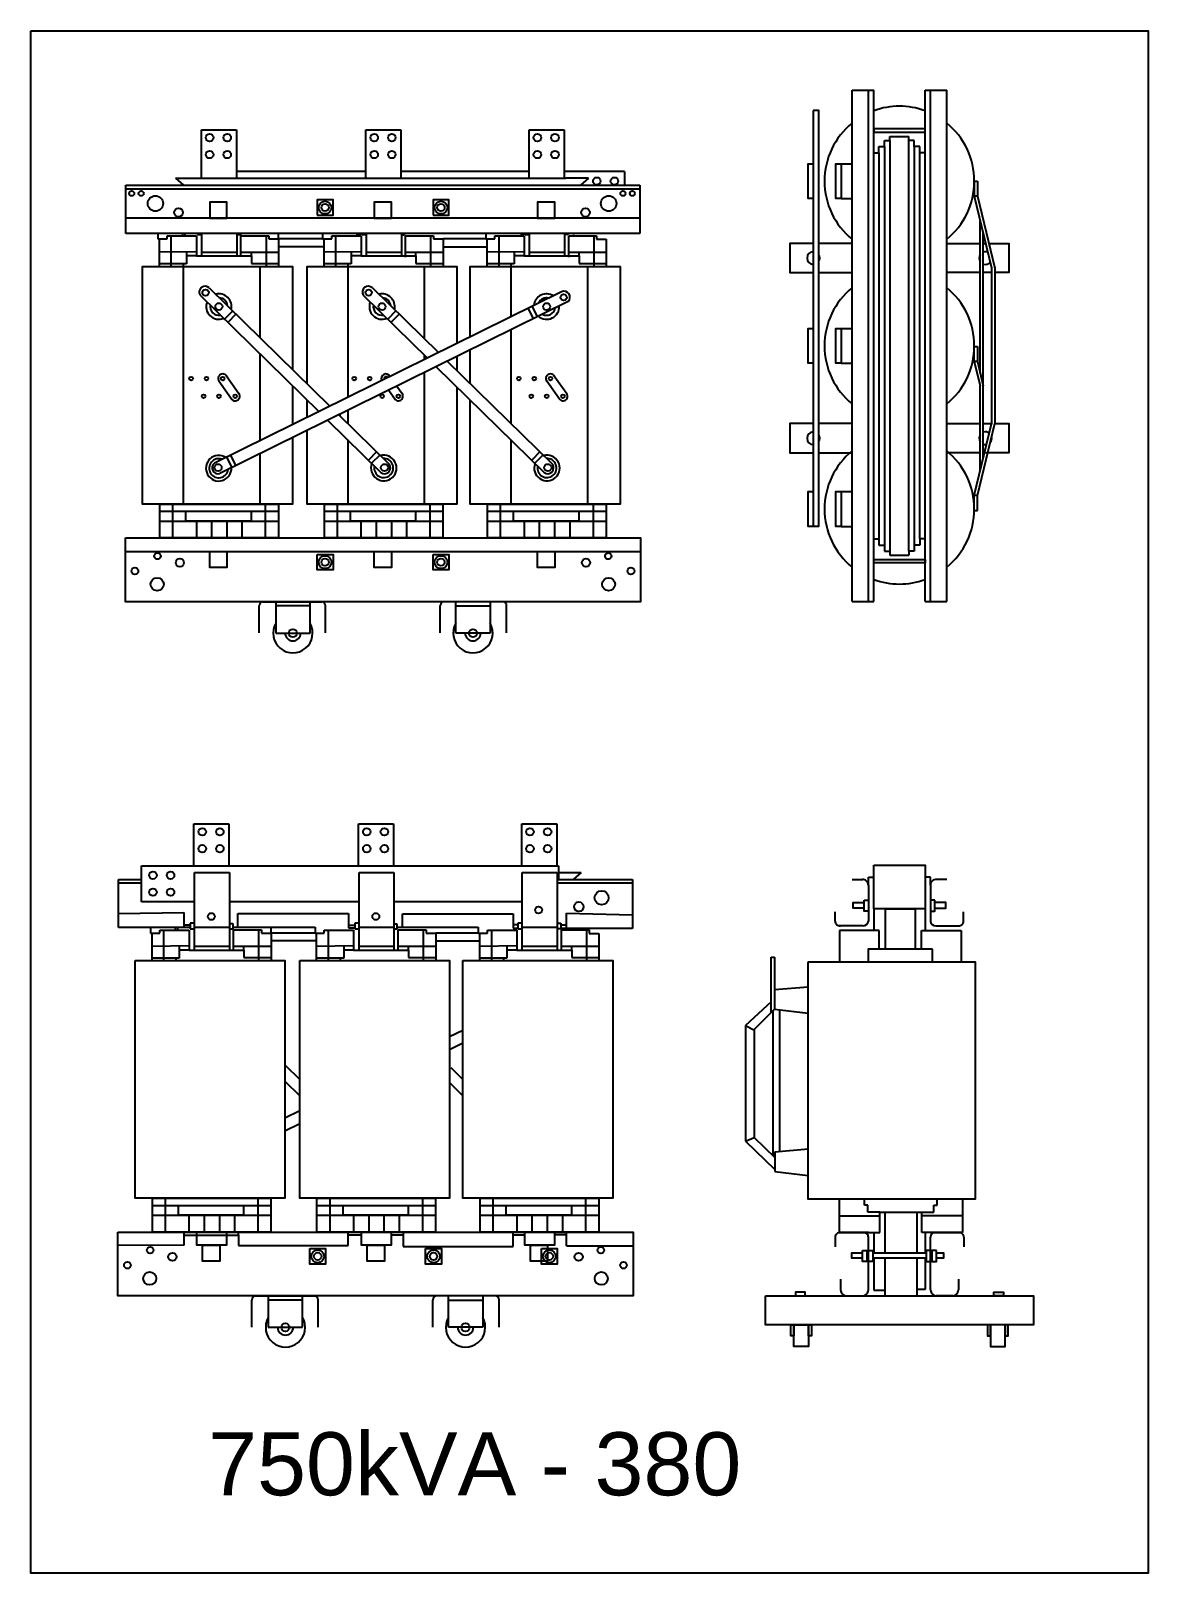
# Model space of a CAD drawing. Header units: millimetres. Extents: x 18098 to 54149, y 8095 to 18524.
# Drawn here: x 40223 to 43332, y 8822 to 13110 of the extents above; entities that cross this region are included whole.
import ezdxf

# ---------------------------------------------------------------- set-up
doc = ezdxf.new("R2010")
doc.units = ezdxf.units.MM
for name, color, linetype in [('BOBINA', 2, 'Continuous'), ('CULATRA', 1, 'Continuous'), ('DETALHE', 3, 'Continuous'), ('L1', 1, 'Continuous'), ('L2', 2, 'Continuous')]:
    doc.layers.add(name, color=color, linetype=linetype)
doc.styles.get("Standard").update_dxf_attribs({"font": 'arial.ttf'})

msp = doc.modelspace()

# ---------------------------------------------------------------- linework, layer by layer
at = {"layer": 'BOBINA'}
for points in [[(40950.7, 11979), (40950.7, 11794), (40534, 11794), (40534, 12455.1), (40950.7, 12455.1), (40950.7, 12168.8)], [(40991.8, 12128.6), (40991.8, 12455.1), (41408.6, 12455.1), (41408.6, 12240.9)], [(41445.8, 12259.2), (41445.8, 12455.1), (41862.6, 12455.1), (41862.6, 11794), (41445.8, 11794), (41445.8, 11980.9)], [(41445.8, 12128.6), (41445.8, 12223.2)], [(41408.6, 12204.8), (41408.6, 12165)], [(40950.7, 12123.5), (40950.7, 12079.4)], [(41408.6, 12119.7), (41408.6, 11999.2)], [(40950.7, 12079.4), (40950.7, 12015.1)], [(40991.8, 12035.3), (40991.8, 12083.2)], [(41445.8, 11980.9), (41445.8, 12083.2)], [(41408.6, 11999.2), (41408.6, 11794), (40991.8, 11794), (40991.8, 11999.2)]]:
    msp.add_lwpolyline(points, dxfattribs=at)
for points in [[(40513.4, 10525), (40930.2, 10525), (40930.2, 9863.9), (40513.4, 9863.9)], [(40971.3, 10525), (41388, 10525), (41388, 9863.9), (40971.3, 9863.9)], [(41425.2, 10525), (41842, 10525), (41842, 9863.9), (41425.2, 9863.9)], [(42385.4, 10521.4), (42850, 10521.4), (42850, 9861.6), (42385.4, 9861.6)]]:
    msp.add_lwpolyline(points, close=True, dxfattribs=at)
at = {"layer": 'CULATRA'}
for p, q in [((40625.8, 12700.4), (40648, 12680.7)), ((41155.5, 12718.6), (40794.9, 12718.6)), ((41609.5, 12718.6), (41252.8, 12718.6)), ((41874.3, 12718.6), (41706.8, 12718.6)), ((41774.6, 12700.4), (41711.9, 12700.4)), ((41774.6, 12700.4), (41752.4, 12680.7)), ((41874.3, 12718.6), (41874.3, 12680.7)), ((40487.5, 12547), (40487.5, 12680.7)), ((40487.5, 12680.7), (41917.5, 12680.7)), ((40487.5, 12671), (41917.5, 12671)), ((41917.5, 12680.7), (41917.5, 12547)), ((41917.5, 12589), (40487.5, 12589)), ((41917.5, 12547), (40487.5, 12547)), ((40576.8, 12547), (40576.8, 12531.4)), ((40576.8, 12531.4), (40580.9, 12531.4)), ((40645.2, 12547), (40645.2, 12539.9)), ((40652, 12547), (40652, 12539.9)), ((40687, 12547), (40687, 12543.4)), ((40687, 12543.4), (40699, 12543.4)), ((40806.1, 12542.8), (40796.1, 12542.8)), ((40806.1, 12547), (40806.1, 12542.8)), ((40912.2, 12531.4), (40912.2, 12548)), ((41034.7, 12531.4), (40912.2, 12531.4)), ((41034.7, 12547), (41034.7, 12531.4)), ((41034.7, 12531.4), (41038.8, 12531.4)), ((41127.8, 12547), (41127.8, 12546.1)), ((41127.8, 12546.1), (41144.8, 12546.1)), ((41144.8, 12547), (41144.8, 12543.4)), ((41144.8, 12543.4), (41156.8, 12543.4)), ((41261.6, 12542.4), (41254, 12542.4)), ((41261.6, 12547), (41261.6, 12542.4)), ((41488.6, 12531.4), (41370, 12531.4)), ((41488.6, 12548), (41488.6, 12531.4)), ((41488.6, 12531.4), (41492.8, 12531.4)), ((41585.4, 12547), (41585.4, 12545.5)), ((41585.4, 12545.5), (41598.8, 12545.5)), ((41598.8, 12547), (41598.8, 12543.4)), ((41598.8, 12543.4), (41610.8, 12543.4)), ((41718.3, 12543.7), (41708, 12543.7)), ((41718.3, 12547), (41718.3, 12543.7)), ((41733.8, 12544), (41733.8, 12547)), ((40912.2, 12510.8), (41038.8, 12510.8)), ((41370, 12509.8), (41492.8, 12509.8)), ((40646.8, 12455.1), (40646.8, 11794)), ((40859.8, 12455.1), (40859.8, 12257.8)), ((41104.7, 12455.1), (41104.7, 12149.1)), ((41317.7, 12455.1), (41317.7, 12254.1)), ((41558.7, 12455.1), (41558.7, 12314.9)), ((41771.7, 12455.1), (41771.7, 11794)), ((40719.4, 12395.3), (41055.1, 12066.6)), ((41173.4, 12395.3), (41357.1, 12215.5)), ((40693.8, 12375.1), (41024.3, 12051.4)), ((41699.6, 12384.4), (40734.3, 11908.3)), ((41717.7, 12357.2), (40749.3, 11879.6)), ((41147.8, 12375.1), (41326.3, 12200.3)), ((40784.8, 12331.3), (40762.2, 12308.2)), ((40793.6, 12322.7), (40771, 12299.5)), ((41238.8, 12331.3), (41216.2, 12308.2)), ((41247.6, 12322.7), (41225, 12299.5)), ((41606.5, 12338.4), (41620.9, 12309.4)), ((41617.6, 12343.9), (41631.9, 12314.9)), ((41558.7, 12278.8), (41558.7, 12018)), ((40859.8, 12212.5), (40859.8, 11990.4)), ((41317.7, 12208.7), (41317.7, 12196.1)), ((41381.6, 12191.5), (41674.3, 11904.8)), ((40766.1, 12152.1), (40802, 12101.6)), ((41104.7, 12149.1), (41104.7, 12091)), ((41220.1, 12152.1), (41222.3, 12149)), ((41317.7, 12160), (41317.7, 11994.2)), ((41350.8, 12176.3), (41651.2, 11882.1)), ((41678, 12152.1), (41713.9, 12101.6)), ((40781.8, 12086), (40746.5, 12135.9)), ((41235.8, 12086), (41218.2, 12110.9)), ((41241.3, 12122.3), (41256, 12101.6)), ((41693.7, 12086), (41658.3, 12135.9)), ((41104.7, 12054.9), (41104.7, 12018)), ((41048.9, 12027.4), (41197.2, 11882.1)), ((41079.6, 12042.5), (41220.3, 11904.8)), ((41082.7, 12044.1), (41082.7, 12039.5)), ((40859.8, 11990.4), (40859.8, 11970.2)), ((41104.7, 11972.7), (41104.7, 11794)), ((41317.7, 11994.2), (41317.7, 11794)), ((41558.7, 11972.7), (41558.7, 11925.2)), ((40767.5, 11924.9), (40781.9, 11895.9)), ((40778.3, 11930.2), (40792.7, 11901.3)), ((40859.8, 11934.1), (40859.8, 11794)), ((41185.2, 11939.1), (41162.6, 11916)), ((41193.8, 11930.7), (41171.2, 11907.6)), ((41558.7, 11925.2), (41558.7, 11794)), ((41639.2, 11939.1), (41616.6, 11916)), ((41647.8, 11930.7), (41625.2, 11907.6)), ((40486.1, 11662.5), (41919.1, 11662.5)), ((40904.3, 11522.8), (40904.3, 11435.4)), ((40999.8, 11510.9), (40904.3, 11510.9)), ((40999.8, 11435.4), (40999.8, 11522.8)), ((41405.4, 11435.4), (41405.4, 11522.8)), ((41405.4, 11510.9), (41500.8, 11510.9)), ((41500.8, 11522.8), (41500.8, 11435.4)), ((40904.3, 11435.4), (40999.8, 11435.4)), ((41500.8, 11435.4), (41405.4, 11435.4)), ((41691.4, 10788.5), (41691.4, 10750.6)), ((41691.4, 10770.2), (41754, 10770.2)), ((41754, 10770.2), (41731.8, 10750.6)), ((40467, 10616.9), (40467, 10750.6)), ((40467, 10750.6), (40530.9, 10750.6)), ((40467, 10740.8), (40530.9, 10740.8)), ((41687.4, 10750.6), (41896.9, 10750.6)), ((41687.4, 10740.8), (41896.9, 10740.8)), ((41896.9, 10750.6), (41896.9, 10613.8)), ((40775.6, 10689.6), (41136.3, 10689.6)), ((41233.4, 10689.6), (41590.3, 10689.6)), ((40467, 10655.7), (40649, 10658.9)), ((40649, 10658.9), (40649, 10616.9)), ((40799.1, 10617.9), (40799.1, 10655.8)), ((40799.1, 10655.8), (41107.2, 10655.8)), ((41107.2, 10655.8), (41107.2, 10616)), ((41257.2, 10617.9), (41257.2, 10655.4)), ((41257.2, 10655.4), (41564.8, 10655.4)), ((41564.8, 10655.4), (41564.8, 10615.4)), ((41713.2, 10613.8), (41713.2, 10657)), ((41713.2, 10657), (41896.9, 10652.6)), ((40666.4, 10616.9), (40467, 10616.9)), ((40556.2, 10616.9), (40556.2, 10601.3)), ((40556.2, 10601.3), (40560.4, 10601.3)), ((40624.6, 10616.9), (40624.6, 10609.8)), ((40631.5, 10616.9), (40631.5, 10609.8)), ((40649, 10623.9), (40666.4, 10623.9)), ((40678.4, 10629.1), (40666.4, 10629.1)), ((40666.4, 10629.1), (40666.4, 10613.3)), ((40666.4, 10613.3), (40678.4, 10613.3)), ((40775.6, 10627.7), (40785.5, 10627.7)), ((40785.5, 10612.7), (40775.6, 10612.7)), ((40785.5, 10627.7), (40785.5, 10612.7)), ((40785.5, 10617.9), (41014.1, 10617.9)), ((40891.6, 10601.3), (40891.6, 10617.9)), ((41014.1, 10601.3), (40891.6, 10601.3)), ((41014.1, 10617.9), (41014.1, 10601.3)), ((41014.1, 10601.3), (41018.2, 10601.3)), ((41107.2, 10623.8), (41124.3, 10623.8)), ((41107.2, 10616), (41124.3, 10616)), ((41136.3, 10629.1), (41124.3, 10629.1)), ((41124.3, 10629.1), (41124.3, 10613.3)), ((41124.3, 10613.3), (41136.3, 10613.3)), ((41233.4, 10627.2), (41241, 10627.2)), ((41241, 10612.3), (41233.4, 10612.3)), ((41241, 10627.2), (41241, 10612.3)), ((41241, 10617.9), (41468.1, 10617.9)), ((41468.1, 10601.3), (41349.5, 10601.3)), ((41468.1, 10617.9), (41468.1, 10601.3)), ((41468.1, 10601.3), (41472.2, 10601.3)), ((41578.3, 10624.4), (41564.8, 10624.4)), ((41564.8, 10615.4), (41578.3, 10615.4)), ((41590.3, 10629.1), (41578.3, 10629.1)), ((41578.3, 10629.1), (41578.3, 10613.3)), ((41578.3, 10613.3), (41590.3, 10613.3)), ((41687.4, 10628.7), (41697.7, 10628.7)), ((41697.7, 10613.6), (41687.4, 10613.6)), ((41697.7, 10628.7), (41697.7, 10613.6)), ((41697.7, 10624), (41713.2, 10624)), ((41896.9, 10613.8), (41698.5, 10613.8)), ((40891.6, 10580.7), (41018.2, 10580.7)), ((41349.5, 10579.7), (41472.2, 10579.7)), ((42471.7, 9861.6), (42471.7, 9768.6)), ((42542.3, 9845.2), (42542.3, 9861.6)), ((42551.4, 9845.2), (42542.3, 9845.2)), ((42551.4, 9825.8), (42551.4, 9845.2)), ((42585.2, 9825.8), (42551.4, 9825.8)), ((42585.2, 9768.6), (42585.2, 9825.8)), ((42585.2, 9825.8), (42701.6, 9825.8)), ((42598.6, 9825.8), (42598.6, 9712.1)), ((42687.9, 9825.8), (42687.9, 9712.1)), ((42701.6, 9768.6), (42701.6, 9825.8)), ((42701.6, 9825.8), (42735.4, 9825.8)), ((42735.4, 9825.8), (42735.4, 9845.2)), ((42735.4, 9845.2), (42744.5, 9845.2)), ((42744.5, 9845.2), (42744.5, 9861.6)), ((42815.1, 9861.6), (42815.1, 9768.6)), ((42471.7, 9815.1), (42585.2, 9815.1)), ((42815.1, 9815.1), (42701.6, 9815.1)), ((40649.7, 9734.1), (40649.7, 9769.9)), ((40649.7, 9761.9), (40685.3, 9761.9)), ((40685.3, 9761.9), (40800.7, 9761.9)), ((40800.7, 9761.9), (40800.7, 9769.9)), ((40800.7, 9761.9), (40800.7, 9733)), ((41106.4, 9733), (41106.4, 9769.9)), ((41106.4, 9762.3), (41143.2, 9762.3)), ((41225.6, 9762.7), (41258.6, 9762.7)), ((41258.6, 9769.9), (41258.6, 9729.7)), ((41565.4, 9729.7), (41565.4, 9769.9)), ((41565.4, 9762.1), (41597.2, 9762.1)), ((41679.6, 9762.9), (41713.5, 9762.9)), ((41713.5, 9731.4), (41713.5, 9769.9)), ((42568.8, 9768.6), (42568.8, 9712.1)), ((42712.4, 9712.1), (42712.4, 9768.6)), ((40649.7, 9734.1), (40465.5, 9732.4)), ((40800.7, 9733), (41106.4, 9733)), ((41258.6, 9729.7), (41565.4, 9729.7)), ((41713.5, 9731.4), (41898.6, 9731.4)), ((42568.8, 9697.2), (42568.8, 9608.5)), ((42598.6, 9697.2), (42598.6, 9593.1)), ((42687.9, 9697.2), (42687.9, 9593.1)), ((42712.4, 9611), (42712.4, 9697.2)), ((42568.8, 9608.5), (42598.6, 9608.5)), ((42687.9, 9611), (42712.4, 9611)), ((40883.8, 9592.7), (40883.8, 9505.3)), ((40979.3, 9580.8), (40883.8, 9580.8)), ((40979.3, 9505.3), (40979.3, 9592.7)), ((41384.8, 9505.3), (41384.8, 9592.7)), ((41384.8, 9580.8), (41480.3, 9580.8)), ((41480.3, 9592.7), (41480.3, 9505.3)), ((40883.8, 9505.3), (40979.3, 9505.3)), ((41480.3, 9505.3), (41384.8, 9505.3))]:
    msp.add_line(p, q, dxfattribs=at)
for points in [[(41019.8, 12597.2), (41063.8, 12597.2), (41063.8, 12640.2), (41019.8, 12640.2)], [(41342.1, 12597.2), (41386.1, 12597.2), (41386.1, 12640.2), (41342.1, 12640.2)], [(40486.1, 11700.1), (41919.1, 11700.1), (41919.1, 11522.8), (40486.1, 11522.8)], [(41019.8, 11654.3), (41063.8, 11654.3), (41063.8, 11611.3), (41019.8, 11611.3)], [(41342.1, 11654.3), (41386.1, 11654.3), (41386.1, 11611.3), (41342.1, 11611.3)], [(40465.5, 9769.9), (41898.6, 9769.9), (41898.6, 9592.7), (40465.5, 9592.7)], [(40999.2, 9724.2), (41043.2, 9724.2), (41043.2, 9681.2), (40999.2, 9681.2)], [(41321.5, 9724.2), (41365.5, 9724.2), (41365.5, 9681.2), (41321.5, 9681.2)], [(41643.7, 9724.2), (41687.7, 9724.2), (41687.7, 9681.2), (41643.7, 9681.2)], [(42267.3, 9593.1), (43012.3, 9593.1), (43012.3, 9511.8), (42267.3, 9511.8)], [(42350.7, 9593.1), (42377.8, 9593.1), (42377.8, 9603.2), (42350.7, 9603.2)], [(42928.9, 9593.1), (42901.9, 9593.1), (42901.9, 9603.2), (42928.9, 9603.2)], [(42337.1, 9511.8), (42345.5, 9511.8), (42345.5, 9482), (42337.1, 9482)], [(42345.5, 9511.8), (42386.7, 9511.8), (42386.7, 9452.2), (42345.5, 9452.2)], [(42386.7, 9511.8), (42395.1, 9511.8), (42395.1, 9482), (42386.7, 9482)], [(42892.9, 9511.8), (42884.6, 9511.8), (42884.6, 9482), (42892.9, 9482)], [(42934.1, 9511.8), (42892.9, 9511.8), (42892.9, 9452.2), (42934.1, 9452.2)], [(42942.5, 9511.8), (42934.1, 9511.8), (42934.1, 9482), (42942.5, 9482)]]:
    msp.add_lwpolyline(points, close=True, dxfattribs=at)
for points in [[(42399.9, 12519), (42334.8, 12519), (42334.8, 12437.8), (42399.9, 12437.8)], [(42508.1, 12519), (42415.5, 12519)], [(42771.1, 12519), (42864.3, 12519)], [(42873, 12519), (42879.7, 12519)], [(42888.4, 12519), (42944.4, 12519), (42944.4, 12437.8), (42904.9, 12437.8)], [(42415.5, 12437.8), (42508.1, 12437.8)], [(42864.3, 12437.8), (42771.1, 12437.8)], [(42896.2, 12437.8), (42873, 12437.8)], [(42399.9, 12018), (42334.8, 12018), (42334.8, 11936.8), (42399.9, 11936.8)], [(42508.1, 12018), (42415.5, 12018)], [(42771.1, 12018), (42864.3, 12018)], [(42873, 12018), (42896.2, 12018)], [(42904.9, 12018), (42944.4, 12018), (42944.4, 11936.8), (42873, 11936.8)], [(42415.5, 11936.8), (42508.1, 11936.8)], [(42864.3, 11936.8), (42771.1, 11936.8)]]:
    msp.add_lwpolyline(points, dxfattribs=at)
for centre, radius in [((40503.9, 12658), 6.98), ((40530.1, 12658), 6.98), ((40569.7, 12630), 21.5), ((41830.8, 12630), 21.5), ((41870.3, 12658), 6.98), ((41896.5, 12658), 6.98), ((40634.3, 12605), 12.1), ((41041.8, 12618.7), 17.8), ((41041.8, 12618.7), 10.3), ((41364.1, 12618.7), 17.8), ((41364.1, 12618.7), 10.3), ((41766.2, 12605), 12.1), ((40709.2, 12382.3), 8.74), ((40746.2, 12343.5), 9.74), ((41163.2, 12382.3), 8.74), ((41200.2, 12343.5), 9.74), ((41658.1, 12343.5), 9.74), ((41705.3, 12368.9), 8.74), ((40668.9, 12143.3), 5), ((40711.9, 12143.3), 5), ((40756.9, 12143.3), 5), ((41122.9, 12143.3), 5), ((41165.9, 12143.3), 5), ((41580.7, 12143.3), 5), ((41623.8, 12143.3), 5), ((41668.8, 12143.3), 5), ((40703.6, 12094.2), 5), ((40746.6, 12094.2), 5), ((40791.6, 12094.2), 5), ((41200.6, 12094.2), 5), ((41245.6, 12094.2), 5), ((41615.4, 12094.2), 5), ((41658.5, 12094.2), 5), ((41703.5, 12094.2), 5), ((40743.9, 11895.6), 10), ((41207.3, 11895.6), 10), ((41661.3, 11895.6), 10), ((40575.6, 11649.9), 9.05), ((40637.6, 11631.3), 11.4), ((41041.8, 11632.8), 17.8), ((41041.8, 11632.8), 10.3), ((41364.1, 11632.8), 17.8), ((41364.1, 11632.8), 10.3), ((41767.6, 11631.3), 11.4), ((41829.6, 11649.9), 9.05), ((40512.6, 11608), 9.53), ((40574.6, 11571.3), 18.1), ((41830.6, 11571.3), 18.1), ((41892.6, 11608), 9.53), ((40952.1, 11435.4), 11.3), ((41453.1, 11435.4), 11.3), ((41747.8, 10674.7), 13.3), ((41811.2, 10699.6), 19.5), ((40725.1, 10647.5), 9.68), ((41183, 10647.5), 9.68), ((41635.8, 10665.7), 9.68), ((40555, 9719.8), 9.05), ((40617, 9701.2), 11.4), ((41021.2, 9702.7), 17.8), ((41021.2, 9702.7), 10.3), ((41343.5, 9702.7), 17.8), ((41343.5, 9702.7), 10.3), ((41665.7, 9702.7), 17.8), ((41665.7, 9702.7), 10.3), ((41747.1, 9701.2), 11.4), ((41809.1, 9719.8), 9.05), ((40492, 9677.9), 9.53), ((40554, 9641.2), 18.1), ((41810, 9641.2), 18.1), ((41872, 9677.9), 9.53), ((40931.5, 9505.3), 11.3), ((41432.5, 9505.3), 11.3)]:
    msp.add_circle(centre, radius, dxfattribs=at)
for centre, radius, start, end in [((40708.1, 12383.3), 16.5, 46.642, 210.024), ((41162.1, 12383.3), 16.5, 46.642, 210.024), ((40746.2, 12343.5), 35.4, 159.0021, 292.1868), ((40746.2, 12343.5), 35.4, 159.0021, 292.1868), ((40746.2, 12343.5), 35.4, 346.7722, 104.4167), ((40746.2, 12343.5), 35.4, 346.7722, 104.4167), ((40746.2, 12343.5), 24.4, 4.2638, 86.9251), ((41200.2, 12343.5), 35.4, 159.0021, 292.1868), ((41200.2, 12343.5), 35.4, 159.0021, 292.1868), ((41200.2, 12343.5), 35.4, 346.7722, 104.4167), ((41200.2, 12343.5), 35.4, 346.7722, 104.4167), ((41200.2, 12343.5), 24.4, 4.2638, 86.9251), ((41658.1, 12343.5), 35.4, 57.4747, 175.1192), ((41658.1, 12343.5), 35.4, 57.4747, 175.1192), ((41658.1, 12343.5), 24.4, 74.9663, 157.6276), ((41706.7, 12369.5), 16.5, 311.8674, 115.2494), ((40746.2, 12343.5), 24.4, 170.7808, 280.4081), ((41200.2, 12343.5), 24.4, 170.7808, 280.4081), ((41658.1, 12343.5), 35.4, 229.7046, 2.8893), ((41658.1, 12343.5), 35.4, 229.7046, 2.8893), ((41658.1, 12343.5), 24.4, 241.4833, 351.1106), ((40756.9, 12143.3), 12.8, 26.9095, 215.3387), ((41210.9, 12143.3), 12.8, 26.9095, 205.7743), ((41210.9, 12143.3), 5, 27.4774, 205.0295), ((41668.8, 12143.3), 12.8, 26.9095, 215.3387), ((40791.6, 12094.2), 12.8, 210.637, 35.4323), ((41245.6, 12094.2), 12.8, 210.637, 35.4323), ((41703.5, 12094.2), 12.8, 210.637, 35.4323), ((40745.8, 11893.9), 35.6, 56.8542, 2.7277), ((41205, 11894.6), 35.6, 159.3603, 105.2339), ((41659, 11894.6), 35.6, 159.3603, 105.2339), ((40745.8, 11893.9), 26.6, 69.111, 353.8189), ((40743.6, 11894.9), 16.3, 124.871, 290.4644), ((41205, 11894.6), 26.6, 168.2691, 92.9771), ((41207.3, 11894.9), 16.3, 231.6236, 37.217), ((41659, 11894.6), 26.6, 168.2691, 92.9771), ((41661.3, 11894.9), 16.3, 231.6236, 37.217), ((40952.1, 11435.4), 55, 150.1435, 29.8565), ((41453.1, 11435.4), 55, 150.1435, 29.8565), ((40952.1, 11435.4), 21.7, 180, 0), ((41453.1, 11435.4), 21.7, 180, 0), ((40931.5, 9505.3), 55, 150.1435, 29.8565), ((41432.5, 9505.3), 55, 150.1435, 29.8565), ((40931.5, 9505.3), 21.7, 180, 0), ((41432.5, 9505.3), 21.7, 180, 0)]:
    msp.add_arc(centre, radius, start, end, dxfattribs=at)
at = {"layer": 'DETALHE'}
for p, q in [((40858.3, 11436.1), (40858.3, 11511)), ((40868, 11522.8), (41033.5, 11522.8)), ((41043.1, 11436.1), (41043.1, 11511)), ((41362, 11436.1), (41362, 11511)), ((41537.2, 11522.8), (41371.7, 11522.8)), ((41546.8, 11436.1), (41546.8, 11511)), ((42508.1, 10750.7), (42537.8, 10750.7)), ((42553.4, 10734.2), (42553.4, 10634.7)), ((42725.8, 10734.2), (42725.8, 10634.7)), ((42771.1, 10750.7), (42741.3, 10750.7)), ((42461, 10634.7), (42461, 10660.9)), ((42818.2, 10634.7), (42818.2, 10660.9)), ((42538.5, 10621.6), (42471.7, 10621.6)), ((42740.7, 10621.6), (42807.5, 10621.6)), ((42461, 9755.5), (42461, 9729.3)), ((42471.7, 9768.6), (42585.2, 9768.6)), ((42553.4, 9768.6), (42471.7, 9768.6)), ((42553.4, 9609.5), (42553.4, 9755.5)), ((42815.1, 9768.6), (42701.6, 9768.6)), ((42808, 9768.6), (42701.6, 9768.6)), ((42726.2, 9768.6), (42808, 9768.6)), ((42726.2, 9609.5), (42726.2, 9755.5)), ((42818.7, 9755.5), (42818.7, 9729.3)), ((42475.9, 9638.7), (42475.9, 9609.5)), ((42803.7, 9638.7), (42803.7, 9609.5)), ((40837.8, 9506), (40837.8, 9580.9)), ((40847.5, 9592.7), (41012.9, 9592.7)), ((41022.6, 9506), (41022.6, 9580.9)), ((41341.5, 9506), (41341.5, 9580.9)), ((41516.6, 9592.7), (41351.2, 9592.7)), ((41526.3, 9506), (41526.3, 9580.9)), ((42491.4, 9593.1), (42537.8, 9593.1)), ((42788.2, 9593.1), (42741.8, 9593.1))]:
    msp.add_line(p, q, dxfattribs=at)
for centre, radius, start, end in [((40870.4, 11511), 12, 101.207, 180), ((41031.1, 11511), 12, 0, 78.793), ((41374.1, 11511), 12, 101.207, 180), ((41534.8, 11511), 12, 0, 78.793), ((42536.9, 10734.2), 16.5, 0, 93.3125), ((42742.3, 10734.2), 16.5, 86.6875, 180), ((42474.1, 10634.7), 13.2, 180, 277.5762), ((42538.5, 10636.6), 15, 269.8365, 352.5873), ((42740.6, 10636.6), 15, 187.4127, 270.1635), ((42805, 10634.7), 13.2, 262.4238, 0), ((42474.1, 9755.5), 13.2, 82.4238, 180), ((42540.2, 9755.5), 13.2, 0, 97.5762), ((42739.4, 9755.5), 13.2, 82.4238, 180), ((42805.5, 9755.5), 13.2, 0, 97.5762), ((42492.4, 9609.5), 16.5, 180, 273.3125), ((42536.9, 9609.5), 16.5, 266.6875, 0), ((42742.7, 9609.5), 16.5, 180, 273.3125), ((42787.2, 9609.5), 16.5, 266.6875, 0), ((40849.8, 9580.9), 12, 101.207, 180), ((41010.6, 9580.9), 12, 0, 78.793), ((41353.5, 9580.9), 12, 101.207, 180), ((41514.3, 9580.9), 12, 0, 78.793)]:
    msp.add_arc(centre, radius, start, end, dxfattribs=at)
at = {"layer": 'L1'}
for p, q in [((42508.1, 11523.7), (42508.1, 12944.9)), ((42508.1, 12944.9), (42568.3, 12944.9)), ((42553.4, 11523.7), (42553.4, 12944.9)), ((42568.3, 11523.7), (42568.3, 12944.9)), ((42710.9, 11523.7), (42710.9, 12944.9)), ((42710.9, 12944.9), (42771.1, 12944.9)), ((42725.8, 11523.7), (42725.8, 12944.9)), ((42771.1, 11523.7), (42771.1, 12944.9)), ((40697.6, 12700.4), (40697.6, 12835.3)), ((40697.6, 12835.3), (40794.9, 12835.3)), ((40794.9, 12835.3), (40794.9, 12700.4)), ((41155.5, 12700.4), (41155.5, 12835.3)), ((41155.5, 12835.3), (41252.8, 12835.3)), ((41252.8, 12835.3), (41252.8, 12700.4)), ((41609.5, 12700.4), (41609.5, 12835.3)), ((41609.5, 12835.3), (41706.8, 12835.3)), ((41706.8, 12835.3), (41706.8, 12700.4)), ((42582.7, 12771.1), (42582.7, 12788.2)), ((42582.7, 12788.2), (42598.1, 12788.2)), ((42598.1, 12788.2), (42598.1, 12805.3)), ((42598.1, 12805.3), (42613.4, 12805.3)), ((42598.1, 12788.2), (42598.1, 11680.4)), ((42613.4, 12805.3), (42613.4, 12816)), ((42613.4, 12816), (42665.8, 12816)), ((42613.4, 12805.3), (42613.4, 11663.3)), ((42665.8, 12805.3), (42665.8, 12816)), ((42681.1, 12805.3), (42665.8, 12805.3)), ((42665.8, 11663.3), (42665.8, 12805.3)), ((42681.1, 12788.2), (42681.1, 12805.3)), ((42696.4, 12788.2), (42681.1, 12788.2)), ((42681.1, 12788.2), (42681.1, 11680.4)), ((42696.4, 12771.1), (42696.4, 12788.2)), ((42477.5, 12740.7), (42508.1, 12740.7)), ((42568.1, 12771.1), (42582.7, 12771.1)), ((42582.7, 12771.1), (42582.7, 11697.4)), ((42711.1, 12771.1), (42696.4, 12771.1)), ((42696.4, 11697.4), (42696.4, 12771.1)), ((40625.8, 12700.4), (41711.9, 12700.4)), ((42848, 12692.1), (42848, 12650.2)), ((42848, 12692.1), (42856.6, 12692.1)), ((42856.6, 12692.1), (42856.6, 12650.2)), ((42477.5, 12643.6), (42508.1, 12643.6)), ((42848, 12650.2), (42896.2, 12450.7)), ((42856.6, 12650.2), (42848, 12650.2)), ((42856.6, 12650.2), (42904.9, 12450.5)), ((42864.3, 12159.2), (42864.3, 12581.2)), ((40580.9, 12455.1), (40580.9, 12531.4)), ((40580.9, 12531.4), (40602.3, 12531.4)), ((40602.3, 12531.4), (40602.3, 12539.9)), ((40602.3, 12539.9), (40683.9, 12539.9)), ((40602.3, 12531.4), (40602.3, 12531.4)), ((40613, 12539.9), (40613, 12455.1)), ((40683.9, 12539.9), (40683.9, 12531.4)), ((40683.9, 12531.4), (40683.9, 12484.3)), ((40699, 12484.3), (40699, 12547)), ((40796.1, 12547), (40796.1, 12484.3)), ((40807.8, 12484.3), (40807.8, 12540.4)), ((40807.8, 12540.4), (40885.4, 12540.4)), ((40877.5, 12540.4), (40877.5, 12455.1)), ((40885.4, 12540.4), (40885.4, 12531.4)), ((40885.4, 12531.4), (40912.2, 12531.4)), ((40912.2, 12531.4), (40912.2, 12455.1)), ((41038.8, 12455.1), (41038.8, 12531.4)), ((41038.8, 12531.4), (41060.2, 12531.4)), ((41060.2, 12531.4), (41060.2, 12539.9)), ((41060.2, 12539.9), (41141.8, 12539.9)), ((41060.2, 12531.4), (41060.2, 12531.4)), ((41070.8, 12539.9), (41070.8, 12455.1)), ((41141.8, 12539.9), (41141.8, 12531.4)), ((41141.8, 12531.4), (41141.8, 12484.3)), ((41156.8, 12484.3), (41156.8, 12547)), ((41254, 12547), (41254, 12484.3)), ((41265.6, 12481.1), (41265.6, 12540.4)), ((41265.6, 12540.4), (41343.3, 12540.4)), ((41335.3, 12540.4), (41335.3, 12455.1)), ((41343.3, 12540.4), (41343.3, 12531.4)), ((41343.3, 12531.4), (41370, 12531.4)), ((41370, 12531.4), (41370, 12455.1)), ((41492.8, 12455.1), (41492.8, 12531.4)), ((41492.8, 12531.4), (41514.2, 12531.4)), ((41514.2, 12531.4), (41514.2, 12539.9)), ((41514.2, 12539.9), (41595.8, 12539.9)), ((41514.2, 12531.4), (41514.2, 12531.4)), ((41524.8, 12539.9), (41524.8, 12455.1)), ((41595.8, 12539.9), (41595.8, 12531.4)), ((41595.8, 12531.4), (41595.8, 12484.3)), ((41610.8, 12484.3), (41610.8, 12547)), ((41708, 12547), (41708, 12484.3)), ((41719.6, 12481.1), (41719.6, 12540.4)), ((41719.6, 12540.4), (41797.2, 12540.4)), ((41789.3, 12540.4), (41789.3, 12455.1)), ((41797.2, 12540.4), (41797.2, 12530.5)), ((41797.2, 12530.5), (41824, 12530.5)), ((41824, 12530.5), (41824, 12455.1)), ((42873, 12123.1), (42873, 12546.7)), ((40580.9, 12495.2), (40683.9, 12496.9)), ((40656.2, 12496.4), (40656.2, 12461.9)), ((40683.9, 12484.3), (40656.2, 12484.3)), ((40683.9, 12484.3), (40836.6, 12484.3)), ((40699, 12494.9), (40796.1, 12494.9)), ((40807.8, 12495), (40912.2, 12495)), ((40836.6, 12484.3), (40836.6, 12495)), ((40836.6, 12484.3), (40836.6, 12463.6)), ((41038.8, 12495.2), (41141.8, 12496.9)), ((41114.1, 12496.4), (41114.1, 12461.9)), ((41141.8, 12484.3), (41114.1, 12484.3)), ((41141.8, 12484.3), (41294.5, 12484.3)), ((41156.8, 12494.9), (41254, 12494.9)), ((41265.6, 12495), (41370, 12495)), ((41294.5, 12484.3), (41294.5, 12495)), ((41294.5, 12484.3), (41294.5, 12463.6)), ((41492.8, 12495.2), (41595.8, 12496.9)), ((41568.1, 12496.4), (41568.1, 12461.9)), ((41595.8, 12484.3), (41568.1, 12484.3)), ((41595.8, 12484.3), (41748.5, 12484.3)), ((41610.8, 12494.9), (41708, 12494.9)), ((41719.6, 12495), (41824, 12495)), ((41748.5, 12484.3), (41748.5, 12495)), ((41748.5, 12484.3), (41748.5, 12463.6)), ((40656.2, 12461.9), (40580.9, 12461.9)), ((40646.8, 12461.9), (40646.8, 12455.1)), ((40836.6, 12463.6), (40912.2, 12463.6)), ((41114.1, 12461.9), (41038.8, 12461.9)), ((41104.7, 12461.9), (41104.7, 12455.1)), ((41294.5, 12463.6), (41370, 12463.6)), ((41568.1, 12461.9), (41492.8, 12461.9)), ((41558.7, 12461.9), (41558.7, 12455.1)), ((41748.5, 12463.6), (41824, 12463.6)), ((42896.2, 12450.7), (42896.2, 12017.8)), ((42904.9, 12450.5), (42904.9, 12018.1)), ((42477.5, 12282.9), (42508.1, 12282.9)), ((42848, 12190.7), (42848, 12232.7)), ((42848, 12232.7), (42856.6, 12232.7)), ((42856.6, 12232.7), (42856.6, 12190.7)), ((42477.5, 12185.7), (42508.1, 12185.7)), ((42848, 12190.7), (42864.3, 12123.4)), ((42856.6, 12190.7), (42848, 12190.7)), ((42856.6, 12190.7), (42873, 12123.1)), ((42864.3, 11885.7), (42864.3, 12123.4)), ((42873, 11921.8), (42873, 12123.1)), ((42848, 11818.4), (42896.2, 12017.8)), ((42856.6, 11818.4), (42904.9, 12018.1)), ((42477.5, 11828.9), (42508.1, 11828.9)), ((42848, 11776.4), (42848, 11818.4)), ((42856.6, 11818.4), (42848, 11818.4)), ((42856.6, 11776.4), (42856.6, 11818.4)), ((40581.8, 11774.3), (40911.7, 11774.3)), ((41039.7, 11774.3), (41369.6, 11774.3)), ((41493.7, 11774.3), (41823.6, 11774.3)), ((42848, 11776.4), (42856.6, 11776.4)), ((40581.8, 11747), (40911.7, 11747)), ((40683.6, 11747), (40683.6, 11700.1)), ((40725.9, 11747), (40725.9, 11700.1)), ((40768.2, 11747), (40768.2, 11700.1)), ((40810.6, 11747), (40810.6, 11700.1)), ((41039.7, 11747), (41369.6, 11747)), ((41141.5, 11747), (41141.5, 11700.1)), ((41183.8, 11747), (41183.8, 11700.1)), ((41226.1, 11747), (41226.1, 11700.1)), ((41268.4, 11747), (41268.4, 11700.1)), ((41493.7, 11747), (41823.6, 11747)), ((41595.5, 11747), (41595.5, 11700.1)), ((41637.8, 11747), (41637.8, 11700.1)), ((41680.1, 11747), (41680.1, 11700.1)), ((41722.4, 11747), (41722.4, 11700.1)), ((42477.5, 11731.7), (42508.1, 11731.7)), ((42568.1, 11697.4), (42582.7, 11697.4)), ((42582.7, 11697.4), (42582.7, 11680.4)), ((42582.7, 11680.4), (42598.1, 11680.4)), ((42598.1, 11680.4), (42598.1, 11663.3)), ((42696.4, 11680.4), (42681.1, 11680.4)), ((42681.1, 11680.4), (42681.1, 11663.3)), ((42711.1, 11697.4), (42696.4, 11697.4)), ((42696.4, 11697.4), (42696.4, 11680.4)), ((42598.1, 11663.3), (42613.4, 11663.3)), ((42613.4, 11663.3), (42613.4, 11652.5)), ((42613.4, 11652.5), (42665.8, 11652.5)), ((42665.8, 11663.3), (42665.8, 11652.5)), ((42681.1, 11663.3), (42665.8, 11663.3)), ((42508.1, 11523.7), (42568.3, 11523.7)), ((42710.9, 11523.7), (42771.1, 11523.7)), ((40677, 10788.5), (40677, 10905.2)), ((40677, 10905.2), (40774.3, 10905.2)), ((40774.3, 10905.2), (40774.3, 10788.5)), ((41134.9, 10788.5), (41134.9, 10905.2)), ((41134.9, 10905.2), (41232.2, 10905.2)), ((41232.2, 10905.2), (41232.2, 10788.5)), ((41588.9, 10788.5), (41588.9, 10905.2)), ((41588.9, 10905.2), (41686.2, 10905.2)), ((41686.2, 10905.2), (41686.2, 10788.5)), ((40530.9, 10688.5), (40530.9, 10788.5)), ((40530.9, 10788.5), (41691.4, 10788.5)), ((40678.4, 10554.2), (40678.4, 10770.2)), ((40678.4, 10770.2), (40775.6, 10770.2)), ((40775.6, 10770.2), (40775.6, 10554.2)), ((41136.3, 10554.2), (41136.3, 10770.2)), ((41136.3, 10770.2), (41233.4, 10770.2)), ((41233.4, 10770.2), (41233.4, 10554.2)), ((41590.3, 10554.2), (41590.3, 10770.2)), ((41590.3, 10770.2), (41687.4, 10770.2)), ((41687.4, 10770.2), (41687.4, 10554.2)), ((42553.4, 10734.2), (42553.4, 10757.3)), ((42553.4, 10757.3), (42568.3, 10757.3)), ((42725.8, 10757.3), (42710.9, 10757.3)), ((42725.8, 10734.2), (42725.8, 10757.3)), ((40678.4, 10688.5), (40530.9, 10688.5)), ((42568.3, 10669.2), (42568.3, 10608.4)), ((42710.9, 10669.2), (42710.9, 10608.4)), ((40560.4, 10525), (40560.4, 10601.3)), ((40560.4, 10601.3), (40581.7, 10601.3)), ((40581.7, 10601.3), (40581.7, 10609.8)), ((40581.7, 10609.8), (40663.4, 10609.8)), ((40581.7, 10601.3), (40581.7, 10601.3)), ((40592.4, 10609.8), (40592.4, 10525)), ((40663.4, 10609.8), (40663.4, 10601.3)), ((40663.4, 10601.3), (40663.4, 10554.2)), ((40678.4, 10617.9), (40775.6, 10617.9)), ((40787.2, 10554.2), (40787.2, 10610.2)), ((40787.2, 10610.2), (40864.8, 10610.2)), ((40856.9, 10610.2), (40856.9, 10525)), ((40864.8, 10610.2), (40864.8, 10601.3)), ((40864.8, 10601.3), (40891.6, 10601.3)), ((40891.6, 10601.3), (40891.6, 10525)), ((41018.2, 10525), (41018.2, 10601.3)), ((41018.2, 10601.3), (41039.6, 10601.3)), ((41039.6, 10601.3), (41039.6, 10609.8)), ((41039.6, 10609.8), (41121.2, 10609.8)), ((41039.6, 10601.3), (41039.6, 10601.3)), ((41050.3, 10609.8), (41050.3, 10525)), ((41121.2, 10609.8), (41121.2, 10601.3)), ((41121.2, 10601.3), (41121.2, 10554.2)), ((41136.3, 10617.9), (41233.4, 10617.9)), ((41245.1, 10551), (41245.1, 10610.2)), ((41245.1, 10610.2), (41322.7, 10610.2)), ((41314.8, 10610.2), (41314.8, 10525)), ((41322.7, 10610.2), (41322.7, 10601.3)), ((41322.7, 10601.3), (41349.5, 10601.3)), ((41349.5, 10601.3), (41349.5, 10525)), ((41472.2, 10525), (41472.2, 10601.3)), ((41472.2, 10601.3), (41493.6, 10601.3)), ((41493.6, 10601.3), (41493.6, 10609.8)), ((41493.6, 10609.8), (41575.2, 10609.8)), ((41493.6, 10601.3), (41493.6, 10601.3)), ((41504.3, 10609.8), (41504.3, 10525)), ((41575.2, 10609.8), (41575.2, 10601.3)), ((41575.2, 10601.3), (41575.2, 10554.2)), ((41590.3, 10617.9), (41687.4, 10617.9)), ((41699.1, 10551), (41699.1, 10610.2)), ((41699.1, 10610.2), (41776.7, 10610.2)), ((41768.8, 10610.2), (41768.8, 10525)), ((41776.7, 10610.2), (41776.7, 10600.4)), ((41776.7, 10600.4), (41803.5, 10600.4)), ((41803.5, 10600.4), (41803.5, 10525)), ((42583.7, 10608.4), (42473.2, 10608.4)), ((42473.2, 10608.4), (42473.2, 10521.4)), ((42583.7, 10556.9), (42583.7, 10608.4)), ((42700.9, 10556.9), (42700.9, 10608.4)), ((42700.9, 10608.4), (42811.4, 10608.4)), ((42811.4, 10608.4), (42811.4, 10521.4)), ((40560.4, 10565.1), (40663.4, 10566.8)), ((40635.7, 10566.3), (40635.7, 10531.7)), ((40663.4, 10554.2), (40635.7, 10554.2)), ((40663.4, 10554.2), (40816.1, 10554.2)), ((40678.4, 10564.8), (40775.6, 10564.8)), ((40787.2, 10564.9), (40891.6, 10564.9)), ((40816.1, 10554.2), (40816.1, 10564.9)), ((40816.1, 10554.2), (40816.1, 10533.5)), ((41018.2, 10565.1), (41121.2, 10566.8)), ((41093.5, 10566.3), (41093.5, 10531.7)), ((41121.2, 10554.2), (41093.5, 10554.2)), ((41121.2, 10554.2), (41273.9, 10554.2)), ((41136.3, 10564.8), (41233.4, 10564.8)), ((41245.1, 10564.9), (41349.5, 10564.9)), ((41273.9, 10554.2), (41273.9, 10564.9)), ((41273.9, 10554.2), (41273.9, 10533.5)), ((41472.2, 10565.1), (41575.2, 10566.8)), ((41547.5, 10566.3), (41547.5, 10531.7)), ((41575.2, 10554.2), (41547.5, 10554.2)), ((41575.2, 10554.2), (41727.9, 10554.2)), ((41590.3, 10564.8), (41687.4, 10564.8)), ((41699.1, 10564.9), (41803.5, 10564.9)), ((41727.9, 10554.2), (41727.9, 10564.9)), ((41727.9, 10554.2), (41727.9, 10533.5)), ((40635.7, 10531.7), (40560.4, 10531.7)), ((40626.3, 10531.7), (40626.3, 10525)), ((40816.1, 10533.5), (40891.6, 10533.5)), ((41093.5, 10531.7), (41018.2, 10531.7)), ((41084.1, 10531.7), (41084.1, 10525)), ((41273.9, 10533.5), (41349.5, 10533.5)), ((41547.5, 10531.7), (41472.2, 10531.7)), ((41538.1, 10531.7), (41538.1, 10525)), ((41727.9, 10533.5), (41803.5, 10533.5)), ((42283.2, 10380.9), (42283.2, 10534.3)), ((42283.2, 10534.3), (42291.9, 10534.3)), ((42291.9, 10534.3), (42291.9, 10389.6)), ((42385.4, 10451.3), (42291.9, 10443.2)), ((42283.2, 10410.4), (42211.1, 10344.2)), ((42234.6, 10332.5), (42291.9, 10389.6)), ((42287.4, 10385.1), (42287.4, 9982.1)), ((42291.9, 10389.6), (42385.4, 10378.9)), ((42306.2, 10388), (42305.8, 9994.1)), ((42211.1, 10344.2), (42211.1, 10022.5)), ((42211.1, 10344.2), (42234.6, 10332.5)), ((42211.1, 10344.2), (42211.1, 10022.5)), ((41425.2, 10331), (41388, 10312.7)), ((41425.2, 10294.9), (41388, 10276.6)), ((42235.1, 10333), (42235.1, 10032.7)), ((40930.2, 10234.9), (40971.3, 10194.6)), ((41391.2, 10228), (41425.2, 10194.6)), ((40930.2, 10189.6), (40971.3, 10149.3)), ((41388, 10185.8), (41425.2, 10149.3)), ((40971.3, 10107.1), (40930.2, 10086.9)), ((40971.3, 10071), (40930.2, 10050.8)), ((42211.1, 10022.5), (42235.1, 10032.7)), ((42211.1, 10022.5), (42292.6, 9943.6)), ((42235.1, 10032.7), (42292.6, 9977.1)), ((42292.6, 9992.9), (42385.4, 10001.7)), ((42292.6, 9992.9), (42292.6, 9938.2)), ((42292.6, 9938.2), (42385.4, 9927.2)), ((40561.3, 9844.2), (40891.2, 9844.2)), ((41019.1, 9844.2), (41349, 9844.2)), ((41473.1, 9844.2), (41803, 9844.2)), ((40561.3, 9816.9), (40891.2, 9816.9)), ((40663.1, 9816.9), (40663.1, 9769.9)), ((40705.4, 9816.9), (40705.4, 9769.9)), ((40747.7, 9816.9), (40747.7, 9769.9)), ((40790, 9816.9), (40790, 9769.9)), ((41019.1, 9816.9), (41349, 9816.9)), ((41120.9, 9816.9), (41120.9, 9769.9)), ((41163.2, 9816.9), (41163.2, 9769.9)), ((41205.5, 9816.9), (41205.5, 9769.9)), ((41247.9, 9816.9), (41247.9, 9769.9)), ((41473.1, 9816.9), (41803, 9816.9)), ((41574.9, 9816.9), (41574.9, 9769.9)), ((41617.2, 9816.9), (41617.2, 9769.9)), ((41659.5, 9816.9), (41659.5, 9769.9)), ((41701.9, 9816.9), (41701.9, 9769.9))]:
    msp.add_line(p, q, dxfattribs=at)
for points in [[(40223.1, 13110.1), (43331.7, 13110.1), (43331.7, 8821.7), (40223.1, 8821.7)], [(42399.9, 12888.3), (42399.9, 11732.9), (42415.5, 11732.9), (42415.5, 12888.3)], [(42568.3, 12828.8), (42710.9, 12828.8), (42710.9, 12838.1), (42568.3, 12838.1)], [(42399.9, 12740.7), (42399.9, 12643.6), (42385.3, 12643.6), (42385.3, 12740.7)], [(42477.5, 12740.7), (42477.5, 12643.6), (42462.9, 12643.6), (42462.9, 12740.7)], [(40720.8, 12589), (40768.7, 12589), (40768.7, 12633.5), (40720.8, 12633.5)], [(41178.7, 12589), (41226.5, 12589), (41226.5, 12633.5), (41178.7, 12633.5)], [(41632.6, 12589), (41680.5, 12589), (41680.5, 12633.5), (41632.6, 12633.5)], [(42399.9, 12282.9), (42399.9, 12185.7), (42385.3, 12185.7), (42385.3, 12282.9)], [(42477.5, 12282.9), (42477.5, 12185.7), (42462.9, 12185.7), (42462.9, 12282.9)], [(40581.8, 11794), (40911.7, 11794), (40911.7, 11700.1), (40581.8, 11700.1)], [(40617.3, 11700.1), (40581.8, 11700.1), (40581.8, 11794), (40617.3, 11794)], [(40911.7, 11700.1), (40876.3, 11700.1), (40876.3, 11794), (40911.7, 11794)], [(41039.7, 11794), (41369.6, 11794), (41369.6, 11700.1), (41039.7, 11700.1)], [(41075.2, 11700.1), (41039.7, 11700.1), (41039.7, 11794), (41075.2, 11794)], [(41369.6, 11700.1), (41334.1, 11700.1), (41334.1, 11794), (41369.6, 11794)], [(41493.7, 11794), (41823.6, 11794), (41823.6, 11700.1), (41493.7, 11700.1)], [(41529.2, 11700.1), (41493.7, 11700.1), (41493.7, 11794), (41529.2, 11794)], [(41823.6, 11700.1), (41788.1, 11700.1), (41788.1, 11794), (41823.6, 11794)], [(42399.9, 11828.9), (42399.9, 11731.7), (42385.3, 11731.7), (42385.3, 11828.9)], [(42477.5, 11828.9), (42477.5, 11731.7), (42462.9, 11731.7), (42462.9, 11828.9)], [(40654.5, 11774.3), (40835.8, 11774.3), (40835.8, 11747), (40654.5, 11747)], [(41112.4, 11774.3), (41293.6, 11774.3), (41293.6, 11747), (41112.4, 11747)], [(41566.4, 11774.3), (41747.6, 11774.3), (41747.6, 11747), (41566.4, 11747)], [(40720.8, 11662.5), (40768.7, 11662.5), (40768.7, 11618), (40720.8, 11618)], [(41178.7, 11662.5), (41226.5, 11662.5), (41226.5, 11618), (41178.7, 11618)], [(41632.6, 11662.5), (41680.5, 11662.5), (41680.5, 11618), (41632.6, 11618)], [(42568.3, 11639.8), (42710.9, 11639.8), (42710.9, 11630.5), (42568.3, 11630.5)], [(42568.3, 10789.8), (42710.9, 10789.8), (42710.9, 10669.2), (42568.3, 10669.2)], [(42541.2, 10692.8), (42553.4, 10692.8), (42553.4, 10662.4), (42541.2, 10662.4)], [(42738, 10692.8), (42725.8, 10692.8), (42725.8, 10662.4), (42738, 10662.4)], [(42601.2, 10669.2), (42683.4, 10669.2), (42683.4, 10556.9), (42601.2, 10556.9)], [(42731.9, 10556.9), (42552.6, 10556.9), (42552.6, 10521.4), (42731.9, 10521.4)], [(40561.3, 9863.9), (40891.2, 9863.9), (40891.2, 9769.9), (40561.3, 9769.9)], [(40596.8, 9769.9), (40561.3, 9769.9), (40561.3, 9863.9), (40596.8, 9863.9)], [(40891.2, 9769.9), (40855.7, 9769.9), (40855.7, 9863.9), (40891.2, 9863.9)], [(41019.1, 9863.9), (41349, 9863.9), (41349, 9769.9), (41019.1, 9769.9)], [(41054.6, 9769.9), (41019.1, 9769.9), (41019.1, 9863.9), (41054.6, 9863.9)], [(41349, 9769.9), (41313.6, 9769.9), (41313.6, 9863.9), (41349, 9863.9)], [(41473.1, 9863.9), (41803, 9863.9), (41803, 9769.9), (41473.1, 9769.9)], [(41508.6, 9769.9), (41473.1, 9769.9), (41473.1, 9863.9), (41508.6, 9863.9)], [(41803, 9769.9), (41767.5, 9769.9), (41767.5, 9863.9), (41803, 9863.9)], [(40634, 9844.2), (40815.2, 9844.2), (40815.2, 9816.9), (40634, 9816.9)], [(41091.8, 9844.2), (41273.1, 9844.2), (41273.1, 9816.9), (41091.8, 9816.9)], [(41545.8, 9844.2), (41727.1, 9844.2), (41727.1, 9816.9), (41545.8, 9816.9)], [(40685.3, 9769.9), (40767.7, 9769.9), (40767.7, 9734.1), (40685.3, 9734.1)], [(41143.2, 9769.9), (41225.6, 9769.9), (41225.6, 9734.1), (41143.2, 9734.1)], [(41597.2, 9769.9), (41679.6, 9769.9), (41679.6, 9734.1), (41597.2, 9734.1)], [(40700.9, 9734.1), (40748.8, 9734.1), (40748.8, 9689.6), (40700.9, 9689.6)], [(41158.8, 9734.1), (41206.7, 9734.1), (41206.7, 9689.6), (41158.8, 9689.6)], [(41612.8, 9734.1), (41660.7, 9734.1), (41660.7, 9689.6), (41612.8, 9689.6)], [(42537.1, 9718.9), (42549.4, 9718.9), (42549.4, 9688.5), (42537.1, 9688.5)], [(42553.4, 9718.9), (42565.6, 9718.9), (42565.6, 9688.5), (42553.4, 9688.5)], [(42726.2, 9718.9), (42714, 9718.9), (42714, 9688.5), (42726.2, 9688.5)], [(42742.5, 9718.9), (42730.2, 9718.9), (42730.2, 9688.5), (42742.5, 9688.5)]]:
    msp.add_lwpolyline(points, close=True, dxfattribs=at)
for points in [[(42541.2, 10671.1), (42510.9, 10671.1), (42510.9, 10686), (42541.2, 10686)], [(42738, 10671.1), (42768.3, 10671.1), (42768.3, 10686), (42738, 10686)], [(42537.1, 9697.2), (42506.9, 9697.2), (42506.9, 9712.1), (42537.1, 9712.1)], [(42549.4, 9712.1), (42553.4, 9712.1)], [(42553.4, 9697.2), (42549.4, 9697.2)], [(42565.6, 9712.1), (42714, 9712.1)], [(42714, 9697.2), (42565.6, 9697.2)], [(42726.2, 9712.1), (42730.2, 9712.1)], [(42730.2, 9697.2), (42726.2, 9697.2)], [(42742.5, 9712.1), (42762.3, 9712.1), (42762.3, 9697.2), (42742.5, 9697.2)]]:
    msp.add_lwpolyline(points, dxfattribs=at)
for centre in [(40720.6, 12813.1), (40769.5, 12813.1), (41178.4, 12813.1), (41227.4, 12813.1), (41632.4, 12813.1), (41681.4, 12813.1), (40720.6, 12766.2), (40769.5, 12766.2), (41178.4, 12766.2), (41227.4, 12766.2), (41632.4, 12766.2), (41681.4, 12766.2), (41797.7, 12692.2), (41846.7, 12692.2), (40700, 10882.9), (40749, 10882.9), (41157.8, 10882.9), (41206.8, 10882.9), (41611.8, 10882.9), (41660.8, 10882.9), (40700, 10836.1), (40749, 10836.1), (41157.8, 10836.1), (41206.8, 10836.1), (41611.8, 10836.1), (41660.8, 10836.1), (40562.8, 10762.1), (40611.8, 10762.1), (40562.8, 10715.2), (40611.8, 10715.2)]:
    msp.add_circle(centre, 10.5, dxfattribs=at)
for centre, start, end in [((42400.2, 12478.4), 91.0013, 268.9987), ((42400.2, 12478.4), 329.5562, 30.4438), ((42878.9, 12478.4), 146.0262, 213.9738), ((42878.9, 12478.4), 67.9816, 109.6059), ((42878.9, 12478.4), 250.3941, 319.1922), ((42400.2, 11977.4), 91.0013, 268.9987), ((42400.2, 11977.4), 329.5562, 30.4438), ((42878.9, 11977.4), 146.0262, 213.9738), ((42878.9, 11977.4), 52.0897, 109.6059), ((42878.9, 11977.4), 319.1036, 13.7227), ((42878.9, 11977.4), 250.3941, 280.7365)]:
    msp.add_arc(centre, 17.7, start, end, dxfattribs=at)
at = {"layer": 'L2'}
for centre, start, end in [((42639.6, 12692.1), 70.0002, 109.9998), ((42639.6, 12692.1), 129.1269, 230.8731), ((42639.6, 12692.1), 309.1269, 50.8731), ((42639.6, 12234.3), 129.1269, 230.8731), ((42639.6, 12234.3), 309.1269, 50.8731), ((42639.6, 11780.3), 129.1269, 230.8731), ((42639.6, 11780.3), 309.1269, 50.8731), ((42639.6, 11780.3), 250.0002, 289.9998)]:
    msp.add_arc(centre, 208.4, start, end, dxfattribs=at)

# ---------------------------------------------------------------- texts
at = {"layer": 'L1'}
msp.add_text('750kVA - 380', height=175.263, dxfattribs=at).set_placement((40716.3, 9038.1))

doc.saveas('drawing.dxf')
